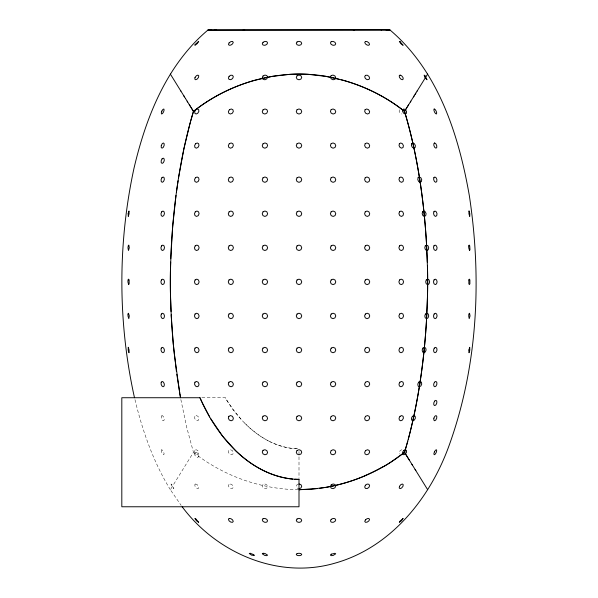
<?xml version="1.0" encoding="UTF-8"?>
<svg xmlns="http://www.w3.org/2000/svg" width="598" height="598" viewBox="0 0 598 598"><rect width="100%" height="100%" fill="white"/><g stroke="black" fill="none" stroke-linecap="round" stroke-linejoin="round"><path stroke-width="0.45" stroke-dasharray="2.99 2.24" d="M399.277 109.733L399.172 111.505L400.271 113.276L401.931 114.016M180.858 399.539L186.598 426.927L193.468 452.35L170.34 489.702L181.149 505.385M401.931 449.733L400.271 450.466L399.172 452.245L399.277 454.017M298.357 484.186L297.071 484.649L296.272 486.324L297.071 487.998L298.357 488.454M201.892 397.73L225.169 397.73L233.183 409.712L242.422 420.783M298.32 489.702C260.534 489.306 223.061 475.791 193.468 452.35M297.669 448.784L293.693 448.56M296.593 448.747C287.518 448.365 278.601 445.854 270.438 441.915M292.377 448.425C273.72 446.287 256.991 435.755 244.089 422.524M269.683 441.541C252.677 433.042 239.058 418.966 228.653 403.246M228.137 402.469L225.169 397.73M170.34 489.702C153.409 461.985 142.466 431.016 134.954 399.531M299 451.557L299 478.535M194.821 453.164L194.739 454.929L195.852 456.693L197.504 457.425L198.73 456.693L198.813 454.929L197.699 453.164L196.047 452.432L194.821 453.164M194.828 450.466L194.731 452.245L195.83 454.017L197.482 454.749L198.723 454.017L198.828 452.245L197.729 450.466L196.069 449.733L194.828 450.466M194.903 416.328L194.604 418.174L195.576 420.02L197.25 420.783L198.648 420.02L198.955 418.174L197.983 416.328L196.301 415.565L194.903 416.328M228.795 450.466L228.384 452.245L229.415 454.031L231.291 454.764L232.906 454.031L233.325 452.245L232.286 450.466L230.409 449.726L228.795 450.466M161.58 449.763L161.288 450.772L161.834 452.641L162.88 454.278L163.83 454.727L164.114 453.725L163.575 451.849L162.521 450.212L161.58 449.763M263.045 484.455L262.26 486.017L263.045 487.759L264.929 488.663L266.805 488.192L267.59 486.623L266.805 484.881L264.929 483.984L263.045 484.455M229.109 484.268L228.384 485.666L229.109 487.437L230.85 488.566L232.6 488.372L233.317 486.981L232.6 485.202L230.85 484.081L229.109 484.268M162.028 415.565L161.221 416.328L161.281 418.174L162.178 420.013L163.381 420.783L164.181 420.013L164.121 418.174L163.224 416.328L162.028 415.565M195.666 483.999L194.769 484.679L195.045 486.324L196.338 487.961L197.886 488.641L198.783 487.961L198.506 486.324L197.213 484.679L195.666 483.999M171.783 484.462L171.006 484.006L171.925 486.637L173.869 488.641L171.783 484.462"/><path stroke-width="0.9" d="M170.654 262.074L170.557 265.37A458.815 330.731 90 0 0 170.557 298.38L171.028 311.513M170.759 258.785L172.695 226.38L175.991 195.411M176.388 192.429L178.077 180.731M178.525 177.875L183.952 148.566L190.216 122.672M408.27 439.268C420.424 393.32 426.045 345.823 427.443 298.38A458.815 330.731 90 0 0 427.443 265.37M407.784 441.077L404.532 452.35L399.636 456.11M190.695 120.938L193.468 111.4C233.773 79.414 289.126 65.81 339.223 79.235M211.789 30.057L207.94 30.05C166.693 64.778 145.994 117.081 133.989 168.292C117.828 242.848 117.828 320.894 133.989 395.457L134.505 397.73M182.166 506.768C216.506 552.978 278.294 579.701 334.902 563.174C390.442 547.641 429.783 498.739 448.844 446.205C477.839 366.439 481.995 279.079 469.333 195.628C458.733 134.999 438.416 71.027 389.896 29.907L386.016 29.9M407.305 106.893L414.175 95.815M415.087 94.342L417.419 90.582M408.628 104.755L404.532 111.4C413.846 142.264 419.624 174.108 423.309 206.108A502.133 361.954 -90 0 1 426.404 241.644L427.51 268.45A454.435 327.569 90 0 1 427.51 295.3L426.404 322.105A502.133 361.954 -90 0 1 423.309 357.641C419.624 389.642 413.846 421.485 404.532 452.35L390.733 462.224A162.895 139.491 -0.4 0 1 383.43 466.709M417.112 91.083L427.66 74.047M406.849 107.633L404.532 111.4C419.138 160.242 425.537 211.236 427.346 262.074M410.333 102.011L410.863 101.152M413.524 96.869L415.842 93.124M398.612 456.857C375.335 473.668 347.827 484.552 319.369 488.342M299 488.686L300.929 487.998L301.728 486.324L300.929 484.649L299 483.954M317.351 488.596L299 489.702L310.96 489.231L325.761 487.377A157.693 135.484 0 0 0 365.251 475.642M389.896 29.907L388.917 29.915M211.535 30.035L208.037 30.05L216.289 30.057M386.301 29.922L389.799 29.907L243.222 29.99M209.696 30.042L244.672 29.99M353.269 29.967L381.561 29.93M381.15 29.93L388.162 29.915M214.189 30.057L354.614 29.967M292.706 479.088C248.619 474.334 216.566 436.219 199.964 397.73L121.813 397.73L121.813 506.768L299 506.768L299 479.372C277.442 479.319 257.02 469.378 240.934 455.512A124.616 124.616 0 0 1 235.724 450.772L222.725 436.331L210.571 418.473M208.373 30.05L207.94 30.05M299 479.372L294.799 479.245M341.159 79.736C364.122 85.865 385.919 96.577 404.532 111.4C392.587 101.884 379.296 94.095 365.281 88.056A160.384 137.817 0 0 0 343.132 80.274L325.761 76.372L307.977 74.316A128.832 110.705 0 0 0 290.023 74.316L272.24 76.372L254.868 80.274A160.384 137.809 0 0 0 232.727 88.063C218.704 94.095 205.42 101.884 193.468 111.4C184.266 141.853 178.533 173.271 174.84 204.837A501.057 361.177 -90 0 0 171.163 249.388L170.423 271.784A453.239 326.71 90 0 0 170.467 294.209L171.282 316.604A501.916 361.797 90 0 0 174.265 353.747L179.736 393.222M187.137 101.152L187.667 102.011M185.537 98.573L193.468 111.4L191.151 107.633M409.286 460.049L407.784 457.627M411.932 464.31L415.842 470.626M412.418 465.095L404.532 452.35L405.205 453.448M183.825 95.815L185.582 98.648M189.23 104.523L190.695 106.893M180.581 90.582L184.476 96.869M407.305 456.857L405.579 454.061M170.34 74.047L180.888 91.083M415.087 469.408L427.66 489.702M209.704 416.993L202.333 402.91M201.982 402.17L199.964 397.73M179.893 394.127L180.529 397.73L176.791 374.281M176.388 371.321L173.256 343.701L171.185 314.78M383.288 466.53A168.599 144.439 -0.3 0 1 365.184 475.537M402.648 109.726L402.596 111.505L403.702 113.276L405.309 114.009L406.476 113.276L406.528 111.505L405.422 109.726L403.814 108.993L402.648 109.726M161.281 145.576L161.221 147.422L162.028 148.184L163.224 147.422L164.121 145.576L164.181 143.729L163.381 142.967L162.178 143.729L161.281 145.576M433.879 418.174L433.819 420.013L434.619 420.783L435.822 420.013L436.719 418.174L436.779 416.328L435.972 415.565L434.776 416.328L433.879 418.174M128.039 314.025L127.957 315.946L128.802 318.667L129.295 315.946L128.458 313.225L128.039 314.025M468.78 245.875L468.705 247.796L469.542 250.517L469.968 249.725L469.722 245.875L469.198 245.075L468.78 245.875M128.174 213.725L128.286 216.431L129.078 213.725L128.974 211.019L128.174 213.725M468.922 350.024L469.026 352.723L469.826 350.024L469.714 347.318L468.922 350.024M161.236 382.212L161.086 384.095L161.886 385.979L163.164 386.764L164.173 385.979L164.315 384.095L163.516 382.212L162.237 381.434L161.236 382.212M433.827 177.763L433.685 179.647L434.484 181.538L435.763 182.315L436.764 181.538L436.914 179.647L436.114 177.763L434.836 176.986L433.827 177.763M411.626 143.729L411.439 145.576L412.403 147.422L413.951 148.184L415.184 147.422L415.371 145.576L414.407 143.729L412.852 142.967L411.626 143.729M128.114 279.946L127.905 281.875L128.63 284.603L129.138 283.803L129.138 279.946L128.63 279.146L128.114 279.946M468.862 279.946L468.862 283.803L469.37 284.603L469.886 283.803L469.886 279.946L469.37 279.146L468.862 279.946M161.273 348.111L160.974 350.024L161.692 351.93L163 352.723L164.129 351.93L164.428 350.024L163.717 348.111L162.409 347.326L161.273 348.111M418.084 177.763L417.793 179.647L418.652 181.538L420.155 182.315L421.426 181.538L421.725 179.647L420.865 177.763L419.355 176.986L418.084 177.763M433.871 211.819L433.572 213.725L434.283 215.631L435.591 216.424L436.727 215.631L437.026 213.725L436.308 211.819L435 211.027L433.871 211.819M128.278 245.875L127.957 247.796L128.458 250.517L129.295 247.796L128.802 245.075L128.278 245.875M399.352 143.729L399.045 145.576L400.017 147.422L401.699 148.184L403.097 147.422L403.396 145.576L402.424 143.729L400.75 142.967L399.352 143.729M469.019 314.025L468.705 315.946L469.198 318.667L470.043 315.946L469.542 313.225L469.019 314.025M195.045 77.426L194.769 79.063L195.666 79.743L197.213 79.063L198.506 77.426L198.783 75.789L197.886 75.109L196.338 75.789L195.045 77.426M399.494 486.324L399.217 487.961L400.114 488.641L401.662 487.961L402.955 486.324L403.231 484.679L402.334 483.999L400.787 484.679L399.494 486.324M422.554 211.819L422.166 213.725L422.928 215.631L424.393 216.424L425.701 215.631L426.09 213.725L425.328 211.819L423.862 211.027L422.554 211.819M161.333 314.025L160.914 315.946L161.542 317.874L162.85 318.667L164.069 317.874L164.487 315.946L163.859 314.025L162.551 313.232L161.333 314.025M433.931 245.875L433.513 247.796L434.141 249.725L435.449 250.517L436.667 249.725L437.086 247.796L436.458 245.875L435.15 245.083L433.931 245.875M194.955 382.212L194.522 384.095L195.404 385.979L197.093 386.764L198.596 385.979L199.029 384.095L198.147 382.212L196.458 381.434L194.955 382.212M365.094 109.718L364.675 111.505L365.714 113.284L367.591 114.024L369.205 113.284L369.616 111.505L368.585 109.718L366.709 108.978L365.094 109.718M399.404 177.763L398.971 179.647L399.853 181.538L401.542 182.315L403.045 181.538L403.478 179.647L402.596 177.763L400.907 176.986L399.404 177.763M425.268 245.875L424.789 247.796L425.462 249.725L426.89 250.517L428.243 249.725L428.721 247.796L428.048 245.875L426.621 245.083L425.268 245.875M161.423 279.946L160.892 281.875L161.423 283.803L162.701 284.603L163.979 283.803L164.51 281.875L163.979 279.946L162.701 279.146L161.423 279.946M434.021 279.946L433.49 281.875L434.021 283.803L435.299 284.603L436.577 283.803L437.108 281.875L436.577 279.946L435.299 279.146L434.021 279.946M128.286 347.318L128.174 350.024L128.974 352.723L129.078 350.024L128.286 347.318M469.026 211.019L468.922 213.725L469.714 216.431L469.826 213.725L469.026 211.019M195.008 348.111L194.477 350.024L195.292 351.93L196.974 352.723L198.543 351.93L199.082 350.024L198.259 348.111L196.578 347.326L195.008 348.111M399.457 211.812L398.918 213.725L399.741 215.631L401.422 216.424L402.992 215.631L403.523 213.725L402.708 211.812L401.026 211.027L399.457 211.812M434.17 109.015L433.886 110.025L434.425 111.893L435.479 113.538L436.42 113.986L436.712 112.977L436.166 111.108L435.12 109.464L434.17 109.015M161.834 111.108L161.288 112.977L161.58 113.986L162.521 113.538L163.575 111.893L164.114 110.025L163.83 109.015L162.88 109.464L161.834 111.108M228.862 416.32L228.331 418.174L229.273 420.02L231.142 420.79L232.839 420.02L233.37 418.174L232.428 416.32L230.559 415.558L228.862 416.32M365.161 143.722L364.631 145.576L365.572 147.422L367.441 148.192L369.138 147.422L369.669 145.576L368.727 143.722L366.858 142.959L365.161 143.722M434.425 451.849L433.886 453.725L434.17 454.727L435.12 454.278L436.166 452.641L436.712 450.772L436.42 449.763L435.479 450.212L434.425 451.849M426.269 279.946L425.694 281.875L426.269 283.803L427.66 284.603L429.043 283.803L429.618 281.875L429.043 279.946L427.66 279.146L426.269 279.946M195.06 314.025L194.447 315.946L195.202 317.874L196.877 318.667L198.491 317.874L199.104 315.946L198.357 314.025L196.675 313.232L195.06 314.025M399.509 245.875L398.896 247.796L399.643 249.725L401.325 250.517L402.94 249.725L403.553 247.796L402.798 245.875L401.123 245.083L399.509 245.875M228.914 382.212L228.301 384.095L229.184 385.987L231.045 386.771L232.786 385.987L233.399 384.095L232.517 382.212L230.656 381.427L228.914 382.212M365.214 177.763L364.601 179.647L365.483 181.538L367.344 182.323L369.086 181.538L369.699 179.647L368.817 177.763L366.955 176.978L365.214 177.763M161.542 245.875L160.914 247.796L161.333 249.725L162.551 250.517L163.859 249.725L164.487 247.796L164.069 245.875L162.85 245.083L161.542 245.875M434.141 314.025L433.513 315.946L433.931 317.874L435.15 318.667L436.458 317.874L437.086 315.946L436.667 314.025L435.449 313.232L434.141 314.025M228.952 348.111L228.286 350.024L229.124 351.93L230.97 352.723L232.749 351.93L233.414 350.024L232.585 348.111L230.731 347.318L228.952 348.111M365.251 211.812L364.586 213.725L365.415 215.639L367.269 216.431L369.048 215.639L369.714 213.725L368.876 211.812L367.03 211.019L365.251 211.812M425.462 314.025L424.789 315.946L425.268 317.874L426.621 318.667L428.048 317.874L428.721 315.946L428.243 314.025L426.89 313.232L425.462 314.025M195.12 279.946L194.44 281.875L195.12 283.803L196.779 284.603L198.431 283.803L199.112 281.875L198.431 279.946L196.779 279.146L195.12 279.946M399.569 279.946L398.888 281.875L399.569 283.803L401.221 284.603L402.88 283.803L403.56 281.875L402.88 279.946L401.221 279.146L399.569 279.946M228.989 314.025L228.272 315.946L229.071 317.874L230.91 318.667L232.712 317.874L233.429 315.946L232.629 314.025L230.791 313.225L228.989 314.025M365.288 245.875L364.571 247.796L365.371 249.725L367.209 250.517L369.011 249.725L369.728 247.796L368.929 245.875L367.09 245.075L365.288 245.875M161.692 211.819L160.974 213.725L161.273 215.631L162.409 216.424L163.717 215.631L164.428 213.725L164.129 211.819L163 211.027L161.692 211.819M434.283 348.111L433.572 350.024L433.871 351.93L435 352.723L436.308 351.93L437.026 350.024L436.727 348.111L435.591 347.326L434.283 348.111M195.18 44.491L194.873 45.306L197.123 43.691L198.678 41.397L195.18 44.491M399.628 521.538L399.322 522.346L401.572 520.738L403.127 518.444L399.628 521.538M195.202 245.875L194.447 247.796L195.06 249.725L196.675 250.517L198.357 249.725L199.104 247.796L198.491 245.875L196.877 245.083L195.202 245.875M262.985 348.111L262.238 350.024L263.06 351.938L264.981 352.73L266.865 351.938L267.612 350.024L266.79 348.111L264.869 347.318L262.985 348.111M331.135 211.812L330.388 213.725L331.21 215.639L333.131 216.431L335.015 215.639L335.762 213.725L334.94 211.812L333.019 211.019L331.135 211.812M399.643 314.025L398.896 315.946L399.509 317.874L401.123 318.667L402.798 317.874L403.553 315.946L402.94 314.025L401.325 313.232L399.643 314.025M229.027 279.946L228.272 281.875L229.027 283.803L230.85 284.603L232.674 283.803L233.429 281.875L232.674 279.946L230.85 279.146L229.027 279.946M365.326 279.946L364.571 281.875L365.326 283.803L367.15 284.603L368.973 283.803L369.728 281.875L368.973 279.946L367.15 279.146L365.326 279.946M263 314.025L262.23 315.946L263.038 317.874L264.951 318.667L266.85 317.874L267.62 315.946L266.813 314.025L264.899 313.225L263 314.025M331.15 245.875L330.38 247.796L331.187 249.725L333.101 250.517L335 249.725L335.77 247.796L334.962 245.875L333.049 245.075L331.15 245.875M422.928 348.111L422.166 350.024L422.554 351.93L423.862 352.723L425.328 351.93L426.09 350.024L425.701 348.111L424.393 347.326L422.928 348.111M229.109 76.305L228.384 78.084L229.109 79.474L230.85 79.669L232.6 78.547L233.317 76.768L232.6 75.378L230.85 75.184L229.109 76.305M365.4 485.202L364.683 486.981L365.4 488.372L367.15 488.566L368.891 487.437L369.616 485.666L368.891 484.268L367.15 484.081L365.4 485.202M263.023 177.823L262.238 179.744L263.023 181.605L264.929 182.323L266.828 181.478L267.612 179.557L266.828 177.696L264.929 176.978L263.023 177.823M263.023 279.946L262.23 281.875L263.023 283.803L264.929 284.603L266.828 283.803L267.62 281.875L266.828 279.946L264.929 279.146L263.023 279.946M331.172 279.946L330.38 281.875L331.172 283.803L333.071 284.603L334.977 283.803L335.77 281.875L334.977 279.946L333.071 279.146L331.172 279.946M331.172 382.272L330.388 384.185L331.172 386.054L333.071 386.771L334.977 385.927L335.762 384.006L334.977 382.144L333.071 381.427L331.172 382.272M229.071 245.875L228.272 247.796L228.989 249.725L230.791 250.517L232.629 249.725L233.429 247.796L232.712 245.875L230.91 245.075L229.071 245.875M297.071 279.946L296.272 281.875L297.071 283.803L299 284.603L300.929 283.803L301.728 281.875L300.929 279.946L299 279.146L297.071 279.946M365.371 314.025L364.571 315.946L365.288 317.874L367.09 318.667L368.929 317.874L369.728 315.946L369.011 314.025L367.209 313.225L365.371 314.025M263.03 143.819L262.245 145.71L263.03 147.527L264.929 148.192L266.82 147.332L267.605 145.441L266.82 143.625L264.929 142.952L263.03 143.819M297.071 245.875L296.272 247.796L297.071 249.725L299 250.517L300.929 249.725L301.728 247.796L300.929 245.875L299 245.075L297.071 245.875M297.071 314.025L296.272 315.946L297.071 317.874L299 318.667L300.929 317.874L301.728 315.946L300.929 314.025L299 313.225L297.071 314.025M331.18 416.417L330.395 418.308L331.18 420.125L333.071 420.79L334.97 419.931L335.755 418.032L334.97 416.223L333.071 415.55L331.18 416.417M297.071 211.812L296.272 213.725L297.071 215.639L299 216.431L300.929 215.639L301.728 213.725L300.929 211.812L299 211.019L297.071 211.812M297.071 348.111L296.272 350.024L297.071 351.938L299 352.73L300.929 351.938L301.728 350.024L300.929 348.111L299 347.318L297.071 348.111M263.038 245.875L262.23 247.796L263 249.725L264.899 250.517L266.813 249.725L267.62 247.796L266.85 245.875L264.951 245.075L263.038 245.875M331.187 314.025L330.38 315.946L331.15 317.874L333.049 318.667L334.962 317.874L335.77 315.946L335 314.025L333.101 313.225L331.187 314.025M297.071 177.756L296.272 179.647L297.071 181.545L299 182.33L300.929 181.545L301.728 179.647L300.929 177.756L299 176.971L297.071 177.756M331.172 177.696L330.388 179.557L331.172 181.478L333.071 182.323L334.977 181.605L335.762 179.744L334.977 177.823L333.071 176.978L331.172 177.696M263.023 382.144L262.238 384.006L263.023 385.927L264.929 386.771L266.828 386.054L267.612 384.185L266.828 382.272L264.929 381.427L263.023 382.144M297.071 382.204L296.272 384.095L297.071 385.994L299 386.771L300.929 385.994L301.728 384.095L300.929 382.204L299 381.419L297.071 382.204M263.038 109.86L262.253 111.706L263.038 113.433L264.929 114.024L266.813 113.142L267.598 111.295L266.813 109.576L264.929 108.978L263.038 109.86M331.187 450.6L330.402 452.447L331.187 454.174L333.071 454.772L334.962 453.889L335.747 452.043L334.962 450.316L333.071 449.718L331.187 450.6M161.886 177.763L161.086 179.647L161.236 181.538L162.237 182.315L163.516 181.538L164.315 179.647L164.173 177.763L163.164 176.986L161.886 177.763M434.484 382.212L433.685 384.095L433.827 385.979L434.836 386.764L436.114 385.979L436.914 384.095L436.764 382.212L435.763 381.434L434.484 382.212M195.292 211.812L194.477 213.725L195.008 215.631L196.578 216.424L198.259 215.631L199.082 213.725L198.543 211.812L196.974 211.027L195.292 211.812M399.741 348.111L398.918 350.024L399.457 351.93L401.026 352.723L402.708 351.93L403.523 350.024L402.992 348.111L401.422 347.326L399.741 348.111M297.071 143.714L296.272 145.576L297.071 147.429L299 148.199L300.929 147.429L301.728 145.576L300.929 143.714L299 142.952L297.071 143.714M297.071 416.313L296.272 418.174L297.071 420.028L299 420.798L300.929 420.028L301.728 418.174L300.929 416.313L299 415.543L297.071 416.313M263.06 211.812L262.238 213.725L262.985 215.639L264.869 216.431L266.79 215.639L267.612 213.725L266.865 211.812L264.981 211.019L263.06 211.812M331.21 348.111L330.388 350.024L331.135 351.938L333.019 352.73L334.94 351.938L335.762 350.024L335.015 348.111L333.131 347.318L331.21 348.111M331.18 143.625L330.395 145.441L331.18 147.332L333.071 148.192L334.97 147.527L335.755 145.71L334.97 143.819L333.071 142.952L331.18 143.625M263.03 416.223L262.245 418.032L263.03 419.931L264.929 420.79L266.82 420.125L267.605 418.308L266.82 416.417L264.929 415.55L263.03 416.223M229.124 211.812L228.286 213.725L228.952 215.639L230.731 216.431L232.585 215.639L233.414 213.725L232.749 211.812L230.97 211.019L229.124 211.812M365.415 348.111L364.586 350.024L365.251 351.93L367.03 352.723L368.876 351.93L369.714 350.024L369.048 348.111L367.269 347.318L365.415 348.111M297.071 109.703L296.272 111.505L297.071 113.299L299 114.039L300.929 113.299L301.728 111.505L300.929 109.703L299 108.963L297.071 109.703M297.071 450.451L296.272 452.245L297.071 454.039L299 454.786L300.929 454.039L301.728 452.245L300.929 450.451L299 449.711L297.071 450.451M263.045 75.983L262.26 77.725L263.045 79.295L264.929 79.766L266.805 78.869L267.59 77.127L266.805 75.557L264.929 75.086L263.045 75.983M331.195 484.881L330.41 486.623L331.195 488.192L333.071 488.663L334.955 487.759L335.74 486.017L334.955 484.455L333.071 483.984L331.195 484.881M331.187 109.576L330.402 111.295L331.187 113.142L333.071 114.024L334.962 113.433L335.747 111.706L334.962 109.86L333.071 108.978L331.187 109.576M263.038 450.316L262.253 452.043L263.038 453.889L264.929 454.772L266.813 454.174L267.598 452.447L266.813 450.6L264.929 449.718L263.038 450.316M162.028 158.911L161.183 160.772L161.221 162.641L162.125 163.411L163.374 162.641L164.226 160.772L164.181 158.911L163.276 158.141L162.028 158.911M418.652 382.212L417.793 384.095L418.084 385.979L419.355 386.764L420.865 385.979L421.725 384.095L421.426 382.212L420.155 381.434L418.652 382.212M434.626 401.109L433.774 402.97L433.819 404.839L434.724 405.608L435.972 404.839L436.817 402.97L436.779 401.109L435.875 400.331L434.626 401.109M229.184 177.763L228.301 179.647L228.914 181.538L230.656 182.323L232.517 181.538L233.399 179.647L232.786 177.763L231.045 176.978L229.184 177.763M365.483 382.212L364.601 384.095L365.214 385.987L366.955 386.771L368.817 385.987L369.699 384.095L369.086 382.212L367.344 381.427L365.483 382.212M229.146 42.817L228.436 44.327L229.146 45.269L230.85 45.082L232.562 43.886L233.265 42.376L232.562 41.441L230.85 41.621L229.146 42.817M195.404 177.763L194.522 179.647L194.955 181.538L196.458 182.315L198.147 181.538L199.029 179.647L198.596 177.763L197.093 176.986L195.404 177.763M399.853 382.212L398.971 384.095L399.404 385.979L400.907 386.764L402.596 385.979L403.478 384.095L403.045 382.212L401.542 381.434L399.853 382.212M365.438 519.864L364.735 521.374L365.438 522.308L367.15 522.129L368.854 520.933L369.564 519.423L368.854 518.481L367.15 518.66L365.438 519.864M297.071 75.752L296.272 77.426L297.071 79.1L299 79.796L300.929 79.1L301.728 77.426L300.929 75.752L299 75.056L297.071 75.752M331.195 75.557L330.41 77.127L331.195 78.869L333.071 79.766L334.955 79.295L335.74 77.725L334.955 75.983L333.071 75.086L331.195 75.557M263.053 42.286L262.275 43.804L263.053 45.052L264.929 45.313L266.798 44.424L267.575 42.907L266.798 41.651L264.929 41.389L263.053 42.286M229.273 143.722L228.331 145.576L228.862 147.422L230.559 148.192L232.428 147.422L233.37 145.576L232.839 143.722L231.142 142.959L229.273 143.722M365.572 416.32L364.631 418.174L365.161 420.02L366.858 420.79L368.727 420.02L369.669 418.174L369.138 416.32L367.441 415.558L365.572 416.32M331.202 519.326L330.425 520.843L331.202 522.099L333.071 522.353L334.947 521.463L335.725 519.946L334.947 518.69L333.071 518.436L331.202 519.326M365.4 75.378L364.683 76.768L365.4 78.547L367.15 79.669L368.891 79.474L369.616 78.084L368.891 76.305L367.15 75.184L365.4 75.378M412.403 416.328L411.439 418.174L411.626 420.013L412.852 420.783L414.407 420.013L415.371 418.174L415.184 416.328L413.951 415.565L412.403 416.328M195.576 143.729L194.604 145.576L194.903 147.422L196.301 148.184L197.983 147.422L198.955 145.576L198.648 143.729L197.25 142.967L195.576 143.729M400.017 416.328L399.045 418.174L399.352 420.02L400.75 420.783L402.424 420.02L403.396 418.174L403.097 416.328L401.699 415.565L400.017 416.328M297.071 41.927L296.272 43.355L297.071 44.775L299 45.366L300.929 44.775L301.728 43.355L300.929 41.927L299 41.337L297.071 41.927M297.071 518.967L296.272 520.395L297.071 521.822L299 522.413L300.929 521.822L301.728 520.395L300.929 518.967L299 518.376L297.071 518.967M229.415 109.718L228.384 111.505L228.795 113.284L230.409 114.024L232.286 113.284L233.325 111.505L232.906 109.718L231.291 108.978L229.415 109.718M365.714 450.466L364.675 452.245L365.094 454.031L366.709 454.764L368.585 454.031L369.616 452.245L369.205 450.466L367.591 449.726L365.714 450.466M195.83 109.733L194.731 111.505L194.828 113.276L196.069 114.016L197.729 113.276L198.828 111.505L198.723 109.733L197.482 109L195.83 109.733M331.202 41.651L330.425 42.907L331.202 44.424L333.071 45.313L334.947 45.052L335.725 43.804L334.947 42.286L333.071 41.389L331.202 41.651M263.053 518.69L262.275 519.946L263.053 521.463L264.929 522.353L266.798 522.099L267.575 520.843L266.798 519.326L264.929 518.436L263.053 518.69M403.702 450.473L402.596 452.245L402.648 454.017L403.814 454.749L405.422 454.017L406.528 452.245L406.476 450.473L405.309 449.741L403.702 450.473M365.438 41.441L364.735 42.376L365.438 43.886L367.15 45.082L368.854 45.269L369.564 44.327L368.854 42.817L367.15 41.621L365.438 41.441M229.146 518.481L228.436 519.423L229.146 520.933L230.85 522.129L232.562 522.308L233.265 521.374L232.562 519.864L230.85 518.66L229.146 518.481M331.21 554.197L330.44 555.108L331.21 555.654L333.071 555.505L335.71 553.83L334.94 553.292L331.21 554.197M297.071 553.606L296.272 554.473L297.071 555.333L299 555.684L300.929 555.333L301.728 554.473L300.929 553.606L299 553.255L297.071 553.606M434.619 142.967L433.819 143.729L433.879 145.576L434.776 147.422L435.972 148.184L436.779 147.422L436.719 145.576L435.822 143.729L434.619 142.967M400.114 75.109L399.217 75.789L399.494 77.426L400.787 79.063L402.334 79.743L403.231 79.063L402.955 77.426L401.662 75.789L400.114 75.109M263.06 553.292L262.29 553.83L264.929 555.505L266.79 555.654L267.56 555.108L264.929 553.442L263.06 553.292M250.203 553.285L249.269 553.486L251.549 555.161L254.352 555.452L253.799 554.682L250.203 553.285M400.129 41.733L399.322 41.397L400.877 43.691L403.127 45.306L400.129 41.733M195.681 518.772L194.873 518.444L196.428 520.738L198.678 522.346L195.681 518.772M424.909 75.565L424.132 75.109L425.051 77.74L426.994 79.743L424.909 75.565"/></g></svg>
